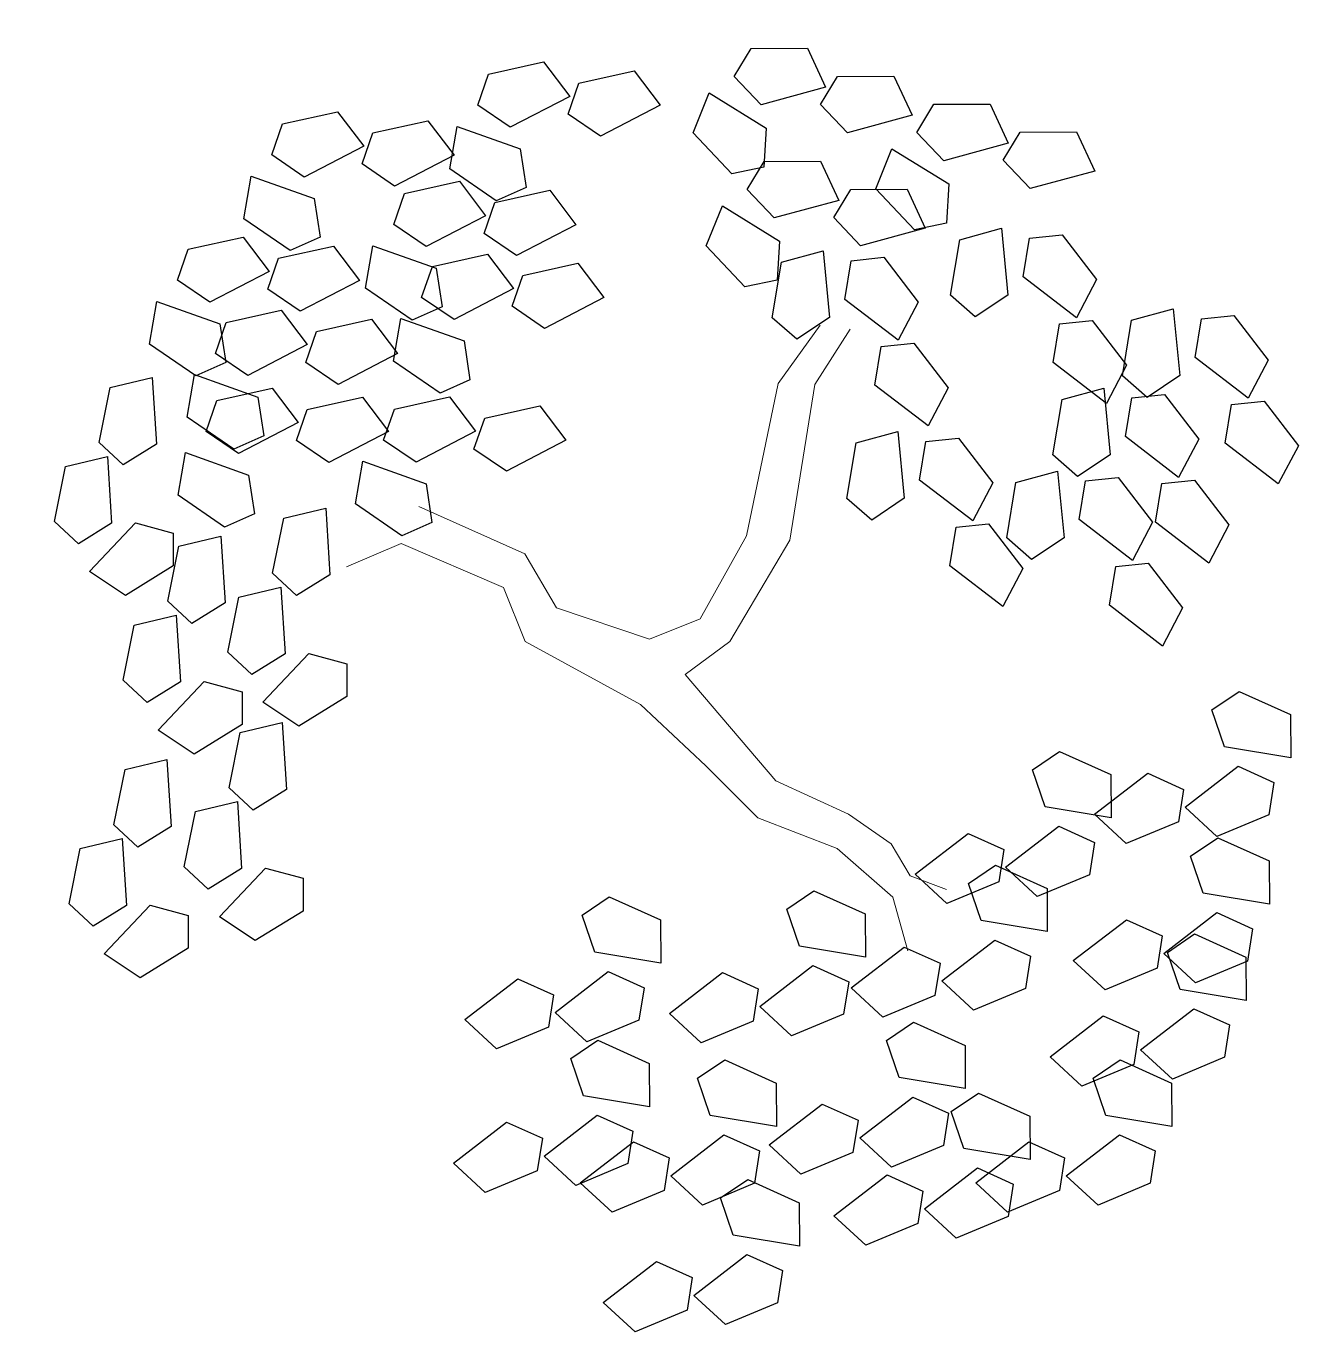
# Model space of a CAD drawing. Header units: millimetres. Extents: x 997 to 4249, y 599 to 1440.
# Drawn here: x 1130.86 to 1136.42, y 1006.49 to 1012.16 of the extents above; entities that cross this region are included whole.
import ezdxf

# ---------------------------------------------------------------- set-up
doc = ezdxf.new("R2010")
doc.units = ezdxf.units.MM
doc.linetypes.add('Continuo', pattern=[0])
doc.layers.add('cercas existentes', color=18, linetype='Continuous')
doc.layers.add('taludes', color=9, linetype='Continuous')

# ---------------------------------------------------------------- blocks, each defined once
blk = doc.blocks.new('L', base_point=(1.368308775523684, 0.5912675167845717))
at = {"linetype": 'Continuo'}
for p, q in [((1.280916089299289, 0.6500475163375409), (1.31174301821871, 0.6750159968378147)), ((1.31174301821871, 0.6750159968378147), (1.34186187343421, 0.6212700062196056)), ((1.293723648621445, 0.5998346800868539), (1.280916089299289, 0.6500475163375409)), ((1.34186187343421, 0.6212700062196056), (1.322488404633423, 0.5908934065339309)), ((1.322488404633423, 0.5908934065339309), (1.293723648621445, 0.5998346800868539)), ((1.27527990510628, 0.5667751144922686), (1.306106834025701, 0.5917435949925424)), ((1.306106834025701, 0.5917435949925424), (1.336225689241201, 0.5379976043743333)), ((1.288087464428436, 0.5165622782415816), (1.27527990510628, 0.5667751144922686)), ((1.336982685207903, 0.4891181912847007), (1.355723834733489, 0.547808448240046)), ((1.355723834733489, 0.547808448240046), (1.391149735721709, 0.5543715756204681)), ((1.391149735721709, 0.5543715756204681), (1.404239655361986, 0.5272420425432495)), ((1.336225689241201, 0.5379976043743333), (1.316852220440414, 0.5076210046886586)), ((1.404239655361986, 0.5272420425432495), (1.376269753342036, 0.4836181146925474)), ((1.316852220440414, 0.5076210046886586), (1.288087464428436, 0.5165622782415816)), ((1.376269753342036, 0.4836181146925474), (1.336982685207903, 0.4891181912847007))]:
    blk.add_line(p, q, dxfattribs=at)
blk = doc.blocks.new('gtfoods1')
at = {"layer": 'taludes', "linetype": 'Continuo', "lineweight": 5, "extrusion": (-0.01236829873502729, -0.01648888712755284, 0.999787548325991)}
for p, q in [((-790.3536602013282, 349.7003419676423, 12.09678196897218), (-790.1722158165499, 349.9507958782465, 12.10315718802183)), ((-790.1948275822374, 349.6953277051696, 12.09866417855666), (-790.0426506945714, 349.9333781900752, 12.1044727693553)), ((-790.4901017427915, 349.043314746792, 12.08425811085036), (-790.3536602013282, 349.7003419676423, 12.09678196897218)), ((-790.3025291962399, 349.0237696292747, 12.08625621142298), (-790.1948275822374, 349.6953277051696, 12.09866417855666)), ((-791.4468021673931, 348.9654173431545, 12.07113812532393), (-791.9034291796856, 349.1687855571756, 12.06884325402515)), ((-791.9804721306236, 349.009215957572, 12.06525847705817), (-792.2152832866186, 348.9088250581422, 12.06069795947383)), ((-791.5383186462495, 348.8199282154687, 12.06760651810992), (-791.9804721306236, 349.009215957572, 12.06525847705817)), ((-790.6892094909372, 348.6850223714114, 12.07588586550394), (-790.4901017427915, 349.043314746792, 12.08425811085036)), ((-790.5621874455833, 348.5865359799564, 12.07583296989138), (-790.3025291962399, 349.0237696292747, 12.08625621142298)), ((-791.3097459967407, 348.7315633148203, 12.06897682517003), (-791.4468021673931, 348.9654173431545, 12.07113812532393)), ((-791.4443787129444, 348.5874353461215, 12.0649342788273), (-791.5383186462495, 348.8199282154687, 12.06760651810992)), ((-790.9090195520939, 348.5974852849045, 12.07172291542947), (-791.3097459967407, 348.7315633148203, 12.06897682517003)), ((-790.9090195520939, 348.5974852849045, 12.07172291542947), (-790.6892094909372, 348.6850223714114, 12.07588586550394)), ((-790.9467516031586, 348.3152473476032, 12.06660135661356), (-791.4443787129444, 348.5874353461215, 12.0649342788273)), ((-790.7545198401285, 348.4442295588801, 12.07110666677345), (-790.5621874455833, 348.5865359799564, 12.07583296989138)), ((-790.7545198401285, 348.4442295588801, 12.07110666677345), (-790.3639471443221, 347.9864684696247, 12.06838883813157)), ((-790.9467516031586, 348.3152473476032, 12.06660135661356), (-790.6656567853415, 348.0498951591799, 12.06570246804016)), ((-790.6656567853415, 348.0498951591799, 12.06570246804016), (-790.4413071285162, 347.8269088755299, 12.06480030425922)), ((-790.3639471443221, 347.9864684696247, 12.06838883813157), (-790.0505141831163, 347.841522692293, 12.06987579201805)), ((-790.4413071285162, 347.8269088755299, 12.06480030425922), (-790.0985973900033, 347.6946624001116, 12.06685888083811)), ((-790.0505141831163, 347.841522692293, 12.06987579201805), (-789.8663200318042, 347.7142804711063, 12.07005591591783)), ((-790.0985973900033, 347.6946624001116, 12.06685888083811), (-789.8592466451698, 347.4845299307503, 12.06635428456706)), ((-789.8663200318042, 347.7142804711063, 12.07005591591783), (-789.7840027994635, 347.5766308925051, 12.06880408579817)), ((-789.7840027994635, 347.5766308925051, 12.06880408579817), (-789.6268593779923, 347.5177680809297, 12.06977730704622)), ((-789.8592466451698, 347.4845299307503, 12.06635428456706), (-789.7941472694747, 347.2532437052826, 12.06334516133824))]:
    blk.add_line(p, q, dxfattribs=at)
for p, xscale, yscale, zscale, rotation in [((-842.5814369788775, -193.3396865404746, 16.10337269603564), 4.693247904986873, 4.693247904986873, 4.693247904986873, 292.8731664010561), ((-841.8065610412475, -193.0593843255177, 16.10337269595587), 4.693247904986873, 4.693247904986873, 4.693247904986873, 292.8731664010561), ((-842.2432586253537, -193.6955121602077, 16.1033726960898), 4.693247904986873, 4.693247904986873, 4.693247904986873, 292.8731664010561), ((-843.9296766876441, -196.1488043827763, 16.10337269616584), 4.693247905007419, 4.693247905007419, 4.693247905007419, 11.23182489907098), ((-842.9925820131496, -196.1503539695998, 16.10337269599856), 4.693247905007419, 4.693247905007419, 4.693247905007419, 11.23182489907098), ((-843.2815917884348, -196.5182068184914, 16.10337269606086), 4.693247905007419, 4.693247905007419, 4.693247905007419, 11.23182489907098), ((-842.5878155610112, -197.0034811469847, 16.10337269603635), 4.693247905007419, 4.693247905007419, 4.693247905007419, 11.23182489907098), ((-842.8890875888262, -197.4295005658818, 16.10337269592938), 4.693247905007419, 4.693247905007419, 4.693247905007419, 11.23182489907098)]:
    blk.add_blockref('L', p, dxfattribs=dict(at, xscale=xscale, yscale=yscale, zscale=zscale, rotation=rotation))
at = {"layer": 'taludes', "linetype": 'Continuo', "lineweight": 5, "extrusion": (-0.0123682987350273, -0.01648888712755284, 0.999787548325991), "xscale": 4.693247905292083, "yscale": 4.693247905292083, "zscale": 4.693247905292083, "rotation": 305.0710582407918}
for p in [(-843.3868044016901, -194.0038544889334, 16.10337269619443), (-843.9690511393806, -194.7092482401119, 16.10337269607153), (-843.3682765846885, -194.6336509115367, 16.10337269614322), (-843.9706107750827, -195.3860651389473, 16.10337269607125), (-843.0835545668558, -194.81285853109, 16.10337269600814), (-843.6503210194893, -195.5403021724457, 16.10337269615464), (-843.4800174646431, -195.8331177874301, 16.10337269606529), (-842.8453837202549, -195.4038465721305, 16.10337269613606)]:
    blk.add_blockref('L', p, dxfattribs=at)
at = {"layer": 'taludes', "linetype": 'Continuo', "lineweight": 5, "extrusion": (-0.01236829873502729, -0.01648888712755283, 0.999787548325991), "xscale": 4.693247905158423, "yscale": 4.693247905158423, "zscale": 4.693247905158423, "rotation": 240.0875733262941}
for p in [(-841.3788085118945, -193.4677173797853, 16.10337269607583), (-841.9360408348372, -194.0072380215649, 16.10337269612248), (-840.5774090505024, -193.3008276147121, 16.10337269607163), (-840.6125971973834, -193.7541882913231, 16.1033726960298), (-841.2103242130236, -194.437532167473, 16.1033726960994), (-840.5570523382925, -194.1601272984304, 16.10337269590505)]:
    blk.add_blockref('L', p, dxfattribs=at)
at = {"layer": 'taludes', "linetype": 'Continuo', "lineweight": 5, "extrusion": (-0.01236829873502729, -0.01648888712755284, 0.9997875483259911), "xscale": 4.693247904105663, "yscale": 4.693247904105663, "zscale": 4.693247904105663, "rotation": 135.1959007807611}
for p in [(-839.7948085851638, -194.416104002465, 16.10337269604328), (-840.2589890849486, -195.0881662418747, 16.10337269598409), (-839.4893599070276, -194.9764989770923, 16.10337269605125), (-840.1850657045852, -195.6461538794812, 16.10337269617752), (-841.4371941196473, -196.7560071608868, 16.1033726960879), (-840.7464152778466, -196.2052049057262, 16.10337269611649), (-839.3202957942766, -195.3685768151044, 16.10337269613614), (-840.0618032402184, -196.4002898976485, 16.10337269617601), (-841.1042625244665, -197.2804677144067, 16.10337269614314), (-840.6158175344632, -197.0200269819996, 16.10337269602367), (-839.250809470369, -195.9958770973675, 16.10337269590874), (-839.654667446938, -196.4772779100178, 16.10337269596648), (-840.2266806609226, -197.3733564822892, 16.10337269611906)]:
    blk.add_blockref('L', p, dxfattribs=at)

msp = doc.modelspace()

# ---------------------------------------------------------------- block references
at = {"layer": 'cercas existentes', "color": 1}
msp.add_blockref('gtfoods1', (1924.453969422014, 660.9214954393885), dxfattribs=at)

doc.saveas('drawing.dxf')
